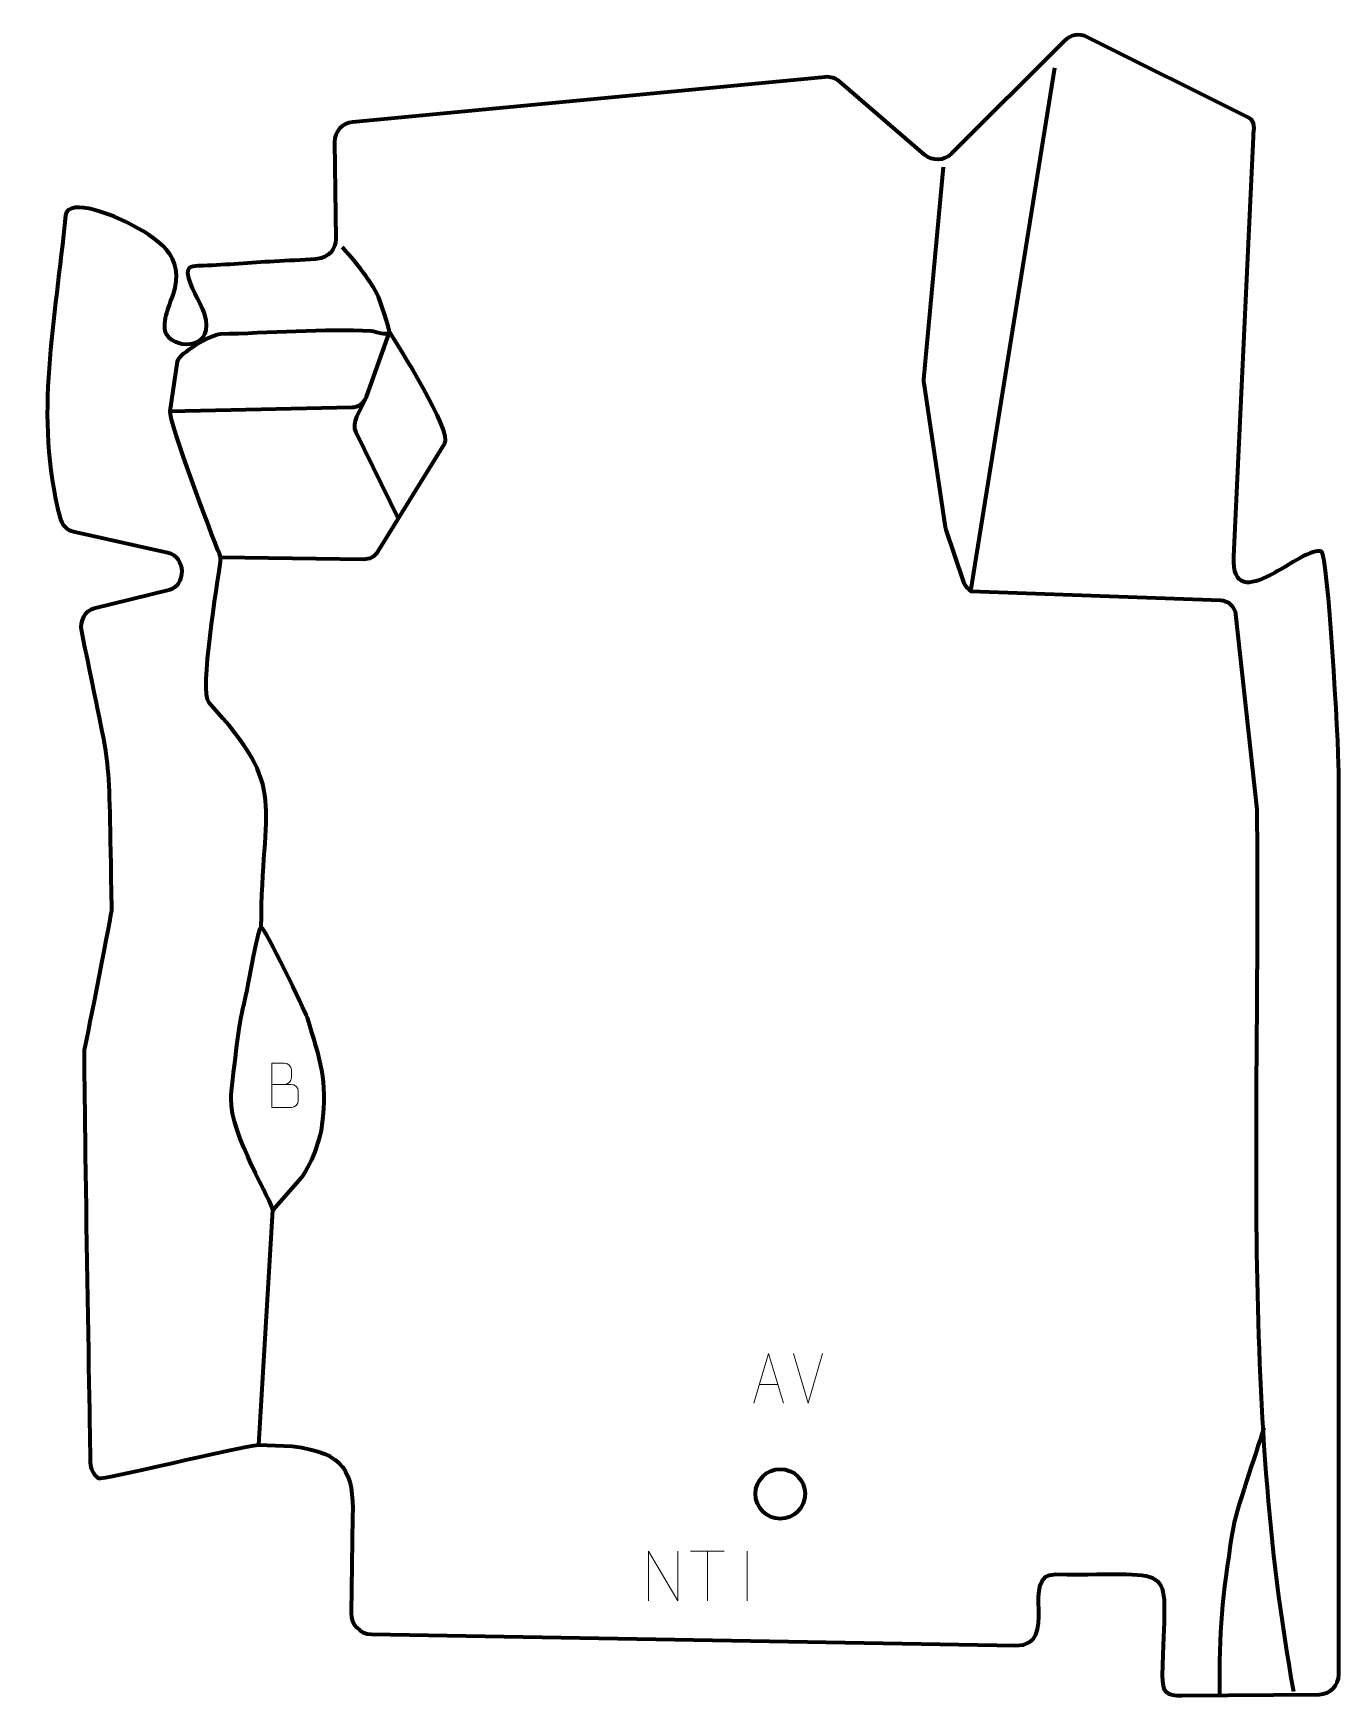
# Model space of a CAD drawing. Header units: millimetres. Extents: x -332 to 325, y -418 to 419.
import ezdxf

# ---------------------------------------------------------------- set-up
doc = ezdxf.new("R2010")
doc.units = ezdxf.units.MM
doc.header["$MEASUREMENT"] = 0
doc.layers.add('layer 1', color=7, linetype='Continuous')
doc.layers.add('layer 2', color=7, linetype='Continuous')

msp = doc.modelspace()

# ---------------------------------------------------------------- linework, layer by layer
at = {"layer": 'layer 1', "color": 230, "lineweight": 200}
msp.add_open_spline([(-171.4247, 373.9903), (-171.4247, 373.9903), (66.4027, 396.6308), (66.4027, 396.6308), (66.4027, 396.6308), (69.2132, 396.8983), (71.7302, 396.0986), (73.8707, 394.2577), (73.8707, 394.2577), (73.8707, 394.2577), (116.5297, 357.571), (116.5297, 357.571), (116.5297, 357.571), (120.5044, 354.1526), (126.4084, 354.373), (130.1175, 358.0781), (130.1175, 358.0781), (130.1175, 358.0781), (186.9346, 414.8371), (186.9346, 414.8371), (186.9346, 414.8371), (190.0325, 417.9318), (194.5609, 418.6648), (198.4769, 416.7053), (198.4769, 416.7053), (198.4769, 416.7053), (279.7712, 376.0272), (279.7712, 376.0272), (279.7712, 376.0272), (283.3885, 374.2173), (282.2992, 370.6575), (282.1104, 366.6172), (282.1104, 366.6172), (282.1104, 366.6172), (272.2339, 155.4083), (272.2339, 155.4083), (272.2339, 155.4083), (270.6997, 122.5954), (307.9849, 162.3895), (316.5303, 157.7339), (316.5303, 157.7339), (319.5051, 156.1132), (325.0658, 62.2236), (325.0658, 47.2339), (325.0658, 47.2339), (325.0658, 47.2339), (325.0658, -407.1611), (325.0658, -407.1611), (325.0658, -407.1611), (325.0658, -412.6369), (320.6327, -417.1107), (315.1571, -417.1607), (315.1571, -417.1607), (315.1571, -417.1607), (246.3118, -417.7896), (246.3118, -417.7896), (246.3118, -417.7896), (238.2866, -417.8628), (236.0861, -416.2295), (236.2217, -407.6322), (236.2217, -407.6322), (237.1608, -348.112), (246.6079, -357.6719), (182.553, -356.7464), (182.553, -356.7464), (163.9157, -356.4771), (185.0374, -392.919), (162.5466, -392.5315), (162.5466, -392.5315), (162.5466, -392.5315), (-161.9413, -386.9422), (-161.9413, -386.9422), (-161.9413, -386.9422), (-167.8983, -386.8396), (-172.2255, -381.4984), (-172.1424, -376.3248), (-172.1424, -376.3248), (-172.1424, -376.3248), (-171.3638, -327.8857), (-171.3638, -327.8857), (-171.3638, -327.8857), (-170.9968, -305.0527), (-174.8428, -295.8588), (-201.7508, -292.2967), (-201.7508, -292.2967), (-201.7508, -292.2967), (-218.5386, -291.6794), (-218.5386, -291.6794), (-218.5386, -291.6794), (-229.2178, -292.2957), (-297.5469, -309.7843), (-299.4364, -308.3792), (-299.4364, -308.3792), (-302.0138, -306.4627), (-303.4187, -303.7201), (-303.4682, -300.5086), (-303.4682, -300.5086), (-303.7741, -280.6664), (-307.0265, -95.716), (-306.4518, -92.7903), (-306.4518, -92.7903), (-304.8719, -84.7469), (-292.6465, -24.3341), (-292.7095, -21.6118), (-292.7095, -21.6118), (-294.7659, 67.2662), (-291.6216, 36.8259), (-307.9212, 117.8768), (-307.9212, 117.8768), (-308.9035, 122.7617), (-306.37, 128.0655), (-301.5297, 129.2483), (-301.5297, 129.2483), (-301.5297, 129.2483), (-263.9678, 138.4272), (-263.9678, 138.4272), (-263.9678, 138.4272), (-255.1037, 140.5933), (-255.1535, 155.3361), (-264.5173, 157.4085), (-264.5173, 157.4085), (-264.5173, 157.4085), (-311.8656, 167.8872), (-311.8656, 167.8872), (-311.8656, 167.8872), (-315.3644, 168.6616), (-317.7549, 171.4484), (-318.6707, 174.9128), (-318.6707, 174.9128), (-332.1638, 225.9517), (-320.8685, 273.9649), (-315.9955, 327.028), (-315.9955, 327.028), (-314.3681, 336.8905), (-289.3356, 325.7396), (-284.9041, 323.4943), (-284.9041, 323.4943), (-269.7225, 315.4559), (-254.9857, 306.7463), (-261.7701, 287.0079), (-261.7701, 287.0079), (-263.5428, 281.8504), (-268.1493, 271.7663), (-264.8029, 266.7779), (-264.8029, 266.7779), (-259.6086, 259.0351), (-240.2822, 259.698), (-246.1715, 277.6324), (-246.1715, 277.6324), (-248.4537, 284.5825), (-253.646, 291.3015), (-254.5529, 297.9544), (-254.5529, 297.9544), (-254.7991, 302.1491), (-249.6538, 301.5394), (-246.6156, 301.6375), (-246.6156, 301.6375), (-234.711, 302.1224), (-222.7866, 303.1799), (-210.8764, 303.8278), (-210.8764, 303.8278), (-203.9271, 304.1942), (-196.9773, 304.5606), (-190.0349, 305.0432), (-190.0349, 305.0432), (-190.0349, 305.0432), (-189.0499, 305.1117), (-189.0499, 305.1117), (-189.0499, 305.1117), (-183.7653, 305.502), (-179.7126, 309.9277), (-179.7876, 315.226), (-179.7876, 315.226), (-179.7876, 315.226), (-180.476, 363.8938), (-180.476, 363.8938), (-180.476, 363.8938), (-180.5499, 369.1179), (-176.6258, 373.4952), (-171.4247, 373.9903)], degree=3, knots=[0, 0, 0, 0, 0.02173913, 0.02173913, 0.02173913, 0.02173913, 0.04347826, 0.04347826, 0.04347826, 0.04347826, 0.06521739, 0.06521739, 0.06521739, 0.06521739, 0.08695652, 0.08695652, 0.08695652, 0.08695652, 0.10869565, 0.10869565, 0.10869565, 0.10869565, 0.13043478, 0.13043478, 0.13043478, 0.13043478, 0.15217391, 0.15217391, 0.15217391, 0.15217391, 0.17391304, 0.17391304, 0.17391304, 0.17391304, 0.19565217, 0.19565217, 0.19565217, 0.19565217, 0.2173913, 0.2173913, 0.2173913, 0.2173913, 0.23913043, 0.23913043, 0.23913043, 0.23913043, 0.26086957, 0.26086957, 0.26086957, 0.26086957, 0.2826087, 0.2826087, 0.2826087, 0.2826087, 0.30434783, 0.30434783, 0.30434783, 0.30434783, 0.32608696, 0.32608696, 0.32608696, 0.32608696, 0.34782609, 0.34782609, 0.34782609, 0.34782609, 0.36956522, 0.36956522, 0.36956522, 0.36956522, 0.39130435, 0.39130435, 0.39130435, 0.39130435, 0.41304348, 0.41304348, 0.41304348, 0.41304348, 0.43478261, 0.43478261, 0.43478261, 0.43478261, 0.45652174, 0.45652174, 0.45652174, 0.45652174, 0.47826087, 0.47826087, 0.47826087, 0.47826087, 0.5, 0.5, 0.5, 0.5, 0.52173913, 0.52173913, 0.52173913, 0.52173913, 0.54347826, 0.54347826, 0.54347826, 0.54347826, 0.56521739, 0.56521739, 0.56521739, 0.56521739, 0.58695652, 0.58695652, 0.58695652, 0.58695652, 0.60869565, 0.60869565, 0.60869565, 0.60869565, 0.63043478, 0.63043478, 0.63043478, 0.63043478, 0.65217391, 0.65217391, 0.65217391, 0.65217391, 0.67391304, 0.67391304, 0.67391304, 0.67391304, 0.69565217, 0.69565217, 0.69565217, 0.69565217, 0.7173913, 0.7173913, 0.7173913, 0.7173913, 0.73913043, 0.73913043, 0.73913043, 0.73913043, 0.76086957, 0.76086957, 0.76086957, 0.76086957, 0.7826087, 0.7826087, 0.7826087, 0.7826087, 0.80434783, 0.80434783, 0.80434783, 0.80434783, 0.82608696, 0.82608696, 0.82608696, 0.82608696, 0.84782609, 0.84782609, 0.84782609, 0.84782609, 0.86956522, 0.86956522, 0.86956522, 0.86956522, 0.89130435, 0.89130435, 0.89130435, 0.89130435, 0.91304348, 0.91304348, 0.91304348, 0.91304348, 0.93478261, 0.93478261, 0.93478261, 0.93478261, 0.95652174, 0.95652174, 0.95652174, 0.95652174, 1, 1, 1, 1], dxfattribs=at)
at = {"layer": 'layer 1', "color": 250, "lineweight": 9}
for points, knots in [([(-212.0134, -110.2258), (-208.7544, -110.2254), (-205.495, -110.2254), (-202.2353, -110.2258), (-202.2353, -110.2258), (-200.466, -110.2413), (-198.7431, -111.7963), (-198.7431, -113.6321), (-198.7431, -113.6321), (-198.7434, -114.6429), (-198.7434, -117.3742), (-198.7431, -118.3853), (-198.7431, -118.3853), (-198.7272, -120.0494), (-200.1085, -121.8532), (-202.1879, -121.838), (-202.1879, -121.838), (-205.4479, -121.8377), (-208.7076, -121.8377), (-211.9669, -121.838), (-211.9669, -121.838), (-211.9669, -114.3876), (-211.9669, -106.9375), (-211.9669, -99.4877), (-211.9669, -99.4877), (-209.8408, -99.4877), (-207.7144, -99.4877), (-205.5879, -99.4877), (-205.5879, -99.4877), (-204.0824, -99.4719), (-202.2044, -101.1831), (-202.1885, -102.9408), (-202.1885, -102.9408), (-202.1889, -104.7914), (-202.1889, -104.9221), (-202.1885, -106.773), (-202.1885, -106.773), (-202.1731, -108.6236), (-203.834, -110.2413), (-205.6344, -110.2258)], [0, 0, 0, 0, 0.09090909, 0.09090909, 0.09090909, 0.09090909, 0.18181818, 0.18181818, 0.18181818, 0.18181818, 0.27272727, 0.27272727, 0.27272727, 0.27272727, 0.36363636, 0.36363636, 0.36363636, 0.36363636, 0.45454545, 0.45454545, 0.45454545, 0.45454545, 0.54545455, 0.54545455, 0.54545455, 0.54545455, 0.63636364, 0.63636364, 0.63636364, 0.63636364, 0.72727273, 0.72727273, 0.72727273, 0.72727273, 0.81818182, 0.81818182, 0.81818182, 0.81818182, 1, 1, 1, 1]), ([(30.5667, -270.5795), (30.5667, -270.5795), (37.9377, -245.626), (37.9377, -245.626), (37.9377, -245.626), (37.9377, -245.626), (45.5076, -270.5795), (45.5076, -270.5795)], [0, 0, 0, 0, 0.33333333, 0.33333333, 0.33333333, 0.33333333, 1, 1, 1, 1]), ([(-22.3452, -370.0702), (-22.3452, -370.0702), (-22.3452, -345.1167), (-22.3452, -345.1167), (-22.3452, -345.1167), (-22.3452, -345.1167), (-7.6904, -370.0702), (-7.6904, -370.0702), (-7.6904, -370.0702), (-7.6904, -370.0702), (-7.6904, -345.1167), (-7.6904, -345.1167)], [0, 0, 0, 0, 0.25, 0.25, 0.25, 0.25, 0.5, 0.5, 0.5, 0.5, 1, 1, 1, 1])]:
    msp.add_open_spline(points, degree=3, knots=knots, dxfattribs=at)
for points in [[(57.9262, -270.5868), (57.9262, -270.5868), (50.6044, -245.6332), (50.6044, -245.6332)], [(65.2481, -245.6332), (65.2481, -245.6332), (57.9263, -270.5868), (57.9263, -270.5868)], [(33.2893, -261.3301), (33.2893, -261.3301), (42.785, -261.3301), (42.785, -261.3301)], [(-1.2882, -345.1441), (-1.2882, -345.1441), (15.699, -345.1441), (15.699, -345.1441)], [(7.2056, -370.0741), (7.2056, -370.0741), (7.2056, -345.1206), (7.2056, -345.1206)], [(27.2054, -345.1103), (27.2054, -345.1103), (27.2054, -370.0844), (27.2054, -370.0844)]]:
    msp.add_open_spline(points, degree=3, dxfattribs=at)
at = {"layer": 'layer 2', "color": 142, "lineweight": 200}
for points, knots in [([(125.8339, 351.3137), (125.8339, 351.3137), (116.0712, 244.5097), (116.0712, 244.5097), (116.0712, 244.5097), (116.0099, 243.8399), (116.0266, 243.2621), (116.1262, 242.5969), (116.1262, 242.5969), (116.1262, 242.5969), (126.9821, 170.0933), (126.9821, 170.0933), (126.9821, 170.0933), (127.0541, 169.6123), (127.1512, 169.2075), (127.3051, 168.7461), (127.3051, 168.7461), (127.3051, 168.7461), (135.9294, 142.896), (135.9294, 142.896), (135.9294, 142.896), (136.3573, 141.6135), (136.9939, 140.6049), (137.9675, 139.6668), (137.9675, 139.6668), (138.8349, 138.8309), (139.7686, 137.9427), (139.8039, 137.9537), (139.8039, 137.9537), (139.8039, 137.9537), (182.1372, 401.2668), (182.1372, 401.2668)], [0, 0, 0, 0, 0.11111111, 0.11111111, 0.11111111, 0.11111111, 0.22222222, 0.22222222, 0.22222222, 0.22222222, 0.33333333, 0.33333333, 0.33333333, 0.33333333, 0.44444444, 0.44444444, 0.44444444, 0.44444444, 0.55555556, 0.55555556, 0.55555556, 0.55555556, 0.66666667, 0.66666667, 0.66666667, 0.66666667, 0.77777778, 0.77777778, 0.77777778, 0.77777778, 1, 1, 1, 1]), ([(-217.3734, -31.229), (-217.3646, 32.794), (-202.8496, 37.4067), (-243.6559, 81.8135), (-243.6559, 81.8135), (-248.7, 87.3026), (-239.1946, 142.2428), (-237.9296, 152.7425), (-237.9296, 152.7425), (-237.7596, 154.1539), (-237.9271, 155.4014), (-238.4634, 156.7177), (-238.4634, 156.7177), (-242.1847, 165.8522), (-263.9827, 223.3572), (-263.2143, 228.4816), (-263.2143, 228.4816), (-263.2143, 228.4816), (-259.4613, 253.5076), (-259.4613, 253.5076), (-259.4613, 253.5076), (-258.828, 257.7303), (-242.2577, 267.3319), (-237.9035, 267.4185), (-237.9035, 267.4185), (-214.4537, 267.8828), (-184.7907, 270.0932), (-162.0828, 268.9093), (-162.0828, 268.9093), (-159.5431, 268.7755), (-154.3712, 266.3828), (-152.8901, 268.1841), (-152.8901, 268.1841), (-152.2157, 269.0043), (-157.9786, 285.3724), (-159.0079, 287.3466), (-159.0079, 287.3466), (-164.1644, 297.2361), (-173.3663, 307.5826), (-176.7218, 311.0095)], [0, 0, 0, 0, 0.09090909, 0.09090909, 0.09090909, 0.09090909, 0.18181818, 0.18181818, 0.18181818, 0.18181818, 0.27272727, 0.27272727, 0.27272727, 0.27272727, 0.36363636, 0.36363636, 0.36363636, 0.36363636, 0.45454545, 0.45454545, 0.45454545, 0.45454545, 0.54545455, 0.54545455, 0.54545455, 0.54545455, 0.63636364, 0.63636364, 0.63636364, 0.63636364, 0.72727273, 0.72727273, 0.72727273, 0.72727273, 0.81818182, 0.81818182, 0.81818182, 0.81818182, 1, 1, 1, 1]), ([(-263.2143, 228.4816), (-263.2143, 228.4816), (-171.7834, 230.4779), (-171.7834, 230.4779), (-171.7834, 230.4779), (-168.3987, 230.5518), (-165.557, 232.6034), (-164.4215, 235.7929), (-164.4215, 235.7929), (-164.4215, 235.7929), (-152.8901, 268.1841), (-152.8901, 268.1841)], [0, 0, 0, 0, 0.25, 0.25, 0.25, 0.25, 0.5, 0.5, 0.5, 0.5, 1, 1, 1, 1]), ([(-152.8901, 268.1841), (-148.8389, 262.0653), (-121.2717, 218.392), (-125.0692, 212.2543), (-125.0692, 212.2543), (-125.0692, 212.2543), (-158.8201, 157.7054), (-158.8201, 157.7054), (-158.8201, 157.7054), (-160.3387, 155.2508), (-162.8352, 153.8799), (-165.7214, 153.9153), (-165.7214, 153.9153), (-165.7214, 153.9153), (-237.6818, 154.7992), (-237.6818, 154.7992)], [0, 0, 0, 0, 0.2, 0.2, 0.2, 0.2, 0.4, 0.4, 0.4, 0.4, 0.6, 0.6, 0.6, 0.6, 1, 1, 1, 1]), ([(-164.4215, 235.7929), (-164.4215, 235.7929), (-169.3589, 225.5908), (-169.3589, 225.5908), (-169.3589, 225.5908), (-170.591, 223.0449), (-170.978, 220.4102), (-169.7331, 217.8705), (-169.7331, 217.8705), (-169.7331, 217.8705), (-148.4543, 174.4587), (-148.4543, 174.4587)], [0, 0, 0, 0, 0.25, 0.25, 0.25, 0.25, 0.5, 0.5, 0.5, 0.5, 1, 1, 1, 1]), ([(139.8039, 137.9537), (139.8039, 137.9537), (265.4664, 133.4206), (265.4664, 133.4206), (265.4664, 133.4206), (269.466, 133.2763), (272.7001, 130.267), (273.1315, 126.2882), (273.1315, 126.2882), (273.1315, 126.2882), (283.7734, 28.1443), (283.7734, 28.1443), (283.7734, 28.1443), (283.8026, 27.8754), (283.8164, 27.645), (283.8195, 27.3745), (283.8195, 27.3745), (285.526, -120.0688), (275.7189, -270.4646), (302.2302, -415.6817)], [0, 0, 0, 0, 0.16666667, 0.16666667, 0.16666667, 0.16666667, 0.33333333, 0.33333333, 0.33333333, 0.33333333, 0.5, 0.5, 0.5, 0.5, 0.66666667, 0.66666667, 0.66666667, 0.66666667, 1, 1, 1, 1]), ([(-218.5386, -291.6794), (-218.5386, -291.6794), (-211.5529, -173.5714), (-211.5529, -173.5714), (-211.5529, -173.5714), (-211.3692, -170.4669), (-233.1584, -134.838), (-232.5538, -117.5852), (-232.5538, -117.5852), (-232.2806, -109.7912), (-227.9186, -75.6994), (-226.3063, -70.963), (-226.3063, -70.963), (-224.7949, -66.5229), (-219.1192, -31.2682), (-217.3734, -31.229), (-217.3734, -31.229), (-215.9045, -31.1961), (-195.3785, -73.0482), (-194.319, -76.5921), (-194.319, -76.5921), (-187.8595, -98.1972), (-183.9619, -107.5379), (-186.8487, -130.6482), (-186.8487, -130.6482), (-187.9526, -139.4858), (-193.1375, -153.4664), (-199.6258, -159.9548), (-199.6258, -159.9548), (-199.6258, -159.9548), (-211.5529, -173.5714), (-211.5529, -173.5714)], [0, 0, 0, 0, 0.11111111, 0.11111111, 0.11111111, 0.11111111, 0.22222222, 0.22222222, 0.22222222, 0.22222222, 0.33333333, 0.33333333, 0.33333333, 0.33333333, 0.44444444, 0.44444444, 0.44444444, 0.44444444, 0.55555556, 0.55555556, 0.55555556, 0.55555556, 0.66666667, 0.66666667, 0.66666667, 0.66666667, 0.77777778, 0.77777778, 0.77777778, 0.77777778, 1, 1, 1, 1]), ([(287.4116, -282.9848), (283.3102, -296.4845), (273.2774, -323.6963), (271.3801, -336.0303), (271.3801, -336.0303), (266.3282, -368.8678), (264.7374, -384.3096), (265.0416, -417.6186)], [0, 0, 0, 0, 0.33333333, 0.33333333, 0.33333333, 0.33333333, 1, 1, 1, 1])]:
    msp.add_open_spline(points, degree=3, knots=knots, dxfattribs=at)
at = {"layer": 'layer 2', "color": 250, "lineweight": 200}
for points in [[(43.9272, -303.7998), (37.0236, -303.7998), (31.4272, -309.3962), (31.4272, -316.2997), (31.4272, -316.2997), (31.4271, -323.2033), (37.0236, -328.7997), (43.9271, -328.7997), (43.9271, -328.7997), (50.8307, -328.7998), (56.4271, -323.2034), (56.4271, -316.2998), (56.4271, -316.2998), (56.4272, -309.3962), (50.8307, -303.7998), (43.9272, -303.7998)], [(43.9272, -303.7998), (37.0236, -303.7998), (31.4272, -309.3962), (31.4272, -316.2997), (31.4272, -316.2997), (31.4271, -323.2033), (37.0236, -328.7997), (43.9271, -328.7998), (43.9271, -328.7998), (50.8307, -328.7998), (56.4271, -323.2034), (56.4271, -316.2998), (56.4271, -316.2998), (56.4272, -309.3962), (50.8307, -303.7998), (43.9272, -303.7998)], [(43.9272, -303.7998), (37.0236, -303.7998), (31.4272, -309.3962), (31.4272, -316.2998), (31.4272, -316.2998), (31.4271, -323.2033), (37.0236, -328.7998), (43.9271, -328.7998), (43.9271, -328.7998), (50.8307, -328.7998), (56.4271, -323.2034), (56.4271, -316.2998), (56.4271, -316.2998), (56.4272, -309.3962), (50.8307, -303.7998), (43.9272, -303.7998)], [(43.9272, -303.7998), (37.0236, -303.7998), (31.4272, -309.3962), (31.4272, -316.2998), (31.4272, -316.2998), (31.4271, -323.2033), (37.0236, -328.7998), (43.9271, -328.7998), (43.9271, -328.7998), (50.8307, -328.7998), (56.4271, -323.2034), (56.4271, -316.2998), (56.4271, -316.2998), (56.4272, -309.3963), (50.8307, -303.7998), (43.9272, -303.7998)], [(43.9272, -303.7998), (37.0236, -303.7998), (31.4272, -309.3962), (31.4272, -316.2998), (31.4272, -316.2998), (31.4271, -323.2033), (37.0236, -328.7998), (43.9271, -328.7998), (43.9271, -328.7998), (50.8307, -328.7998), (56.4271, -323.2034), (56.4271, -316.2999), (56.4271, -316.2999), (56.4272, -309.3963), (50.8307, -303.7998), (43.9272, -303.7998)], [(43.9272, -303.7998), (37.0236, -303.7998), (31.4272, -309.3962), (31.4272, -316.2998), (31.4272, -316.2998), (31.4271, -323.2034), (37.0236, -328.7998), (43.9271, -328.7998), (43.9271, -328.7998), (50.8307, -328.7998), (56.4271, -323.2034), (56.4271, -316.2999), (56.4271, -316.2999), (56.4272, -309.3963), (50.8307, -303.7998), (43.9272, -303.7998)], [(43.9272, -303.7998), (37.0236, -303.7998), (31.4272, -309.3963), (31.4272, -316.2998), (31.4272, -316.2998), (31.4271, -323.2034), (37.0236, -328.7998), (43.9271, -328.7998), (43.9271, -328.7998), (50.8307, -328.7998), (56.4271, -323.2034), (56.4271, -316.2999), (56.4271, -316.2999), (56.4272, -309.3963), (50.8307, -303.7998), (43.9272, -303.7998)], [(43.9272, -303.7998), (37.0236, -303.7998), (31.4272, -309.3963), (31.4272, -316.2998), (31.4272, -316.2998), (31.4271, -323.2034), (37.0236, -328.7998), (43.9271, -328.7998), (43.9271, -328.7998), (50.8307, -328.7999), (56.4271, -323.2034), (56.4271, -316.2999), (56.4271, -316.2999), (56.4272, -309.3963), (50.8307, -303.7998), (43.9272, -303.7998)], [(43.9272, -303.7999), (37.0236, -303.7999), (31.4272, -309.3963), (31.4272, -316.2998), (31.4272, -316.2998), (31.4271, -323.2034), (37.0236, -328.7998), (43.9271, -328.7999), (43.9271, -328.7999), (50.8307, -328.7999), (56.4271, -323.2035), (56.4271, -316.2999), (56.4271, -316.2999), (56.4272, -309.3963), (50.8307, -303.7999), (43.9272, -303.7999)], [(43.9272, -303.7999), (37.0236, -303.7999), (31.4272, -309.3963), (31.4272, -316.2999), (31.4272, -316.2999), (31.4271, -323.2034), (37.0236, -328.7999), (43.9271, -328.7999), (43.9271, -328.7999), (50.8307, -328.7999), (56.4271, -323.2035), (56.4271, -316.2999), (56.4271, -316.2999), (56.4272, -309.3963), (50.8307, -303.7999), (43.9272, -303.7999)], [(43.9272, -303.7999), (37.0236, -303.7999), (31.4272, -309.3963), (31.4272, -316.2999), (31.4272, -316.2999), (31.4271, -323.2034), (37.0236, -328.7999), (43.9271, -328.7999), (43.9271, -328.7999), (50.8307, -328.7999), (56.4271, -323.2035), (56.4271, -316.2999), (56.4271, -316.2999), (56.4272, -309.3964), (50.8307, -303.7999), (43.9272, -303.7999)], [(43.9272, -303.7999), (37.0236, -303.7999), (31.4272, -309.3963), (31.4272, -316.2999), (31.4272, -316.2999), (31.4271, -323.2034), (37.0236, -328.7999), (43.9271, -328.7999), (43.9271, -328.7999), (50.8307, -328.7999), (56.4271, -323.2035), (56.4271, -316.2999), (56.4271, -316.2999), (56.4272, -309.3964), (50.8307, -303.7999), (43.9272, -303.7999)], [(43.9272, -303.7999), (37.0236, -303.7999), (31.4272, -309.3963), (31.4272, -316.2999), (31.4272, -316.2999), (31.4271, -323.2034), (37.0236, -328.7999), (43.9271, -328.7999), (43.9271, -328.7999), (50.8307, -328.7999), (56.4271, -323.2035), (56.4271, -316.3), (56.4271, -316.3), (56.4272, -309.3964), (50.8307, -303.7999), (43.9272, -303.7999)], [(43.9272, -303.7999), (37.0236, -303.7999), (31.4272, -309.3964), (31.4272, -316.2999), (31.4272, -316.2999), (31.4271, -323.2035), (37.0236, -328.7999), (43.9271, -328.7999), (43.9271, -328.7999), (50.8307, -328.7999), (56.4271, -323.2035), (56.4271, -316.3), (56.4271, -316.3), (56.4272, -309.3964), (50.8307, -303.7999), (43.9272, -303.7999)], [(43.9272, -303.7999), (37.0236, -303.7999), (31.4272, -309.3964), (31.4272, -316.2999), (31.4272, -316.2999), (31.4271, -323.2035), (37.0236, -328.7999), (43.9271, -328.7999), (43.9271, -328.7999), (50.8307, -328.8), (56.4271, -323.2035), (56.4271, -316.3), (56.4271, -316.3), (56.4272, -309.3964), (50.8307, -303.7999), (43.9272, -303.7999)], [(43.9272, -303.7999), (37.0236, -303.7999), (31.4272, -309.3964), (31.4272, -316.2999), (31.4272, -316.2999), (31.4271, -323.2035), (37.0236, -328.7999), (43.9271, -328.7999), (43.9271, -328.7999), (50.8307, -328.8), (56.4271, -323.2036), (56.4271, -316.3), (56.4271, -316.3), (56.4272, -309.3964), (50.8307, -303.7999), (43.9272, -303.7999)], [(43.9272, -303.8), (37.0236, -303.8), (31.4272, -309.3964), (31.4272, -316.2999), (31.4272, -316.2999), (31.4271, -323.2035), (37.0236, -328.7999), (43.9271, -328.8), (43.9271, -328.8), (50.8307, -328.8), (56.4271, -323.2036), (56.4271, -316.3), (56.4271, -316.3), (56.4272, -309.3964), (50.8307, -303.8), (43.9272, -303.8)], [(43.9272, -303.8), (37.0236, -303.8), (31.4272, -309.3964), (31.4272, -316.3), (31.4272, -316.3), (31.4271, -323.2035), (37.0236, -328.8), (43.9271, -328.8), (43.9271, -328.8), (50.8307, -328.8), (56.4271, -323.2036), (56.4271, -316.3), (56.4271, -316.3), (56.4272, -309.3964), (50.8307, -303.8), (43.9272, -303.8)], [(43.9272, -303.8), (37.0236, -303.8), (31.4272, -309.3964), (31.4272, -316.3), (31.4272, -316.3), (31.4271, -323.2035), (37.0236, -328.8), (43.9271, -328.8), (43.9271, -328.8), (50.8307, -328.8), (56.4271, -323.2036), (56.4271, -316.3), (56.4271, -316.3), (56.4272, -309.3965), (50.8307, -303.8), (43.9272, -303.8)], [(43.9272, -303.8), (37.0236, -303.8), (31.4272, -309.3964), (31.4272, -316.3), (31.4272, -316.3), (31.4271, -323.2035), (37.0236, -328.8), (43.9271, -328.8), (43.9271, -328.8), (50.8307, -328.8), (56.4271, -323.2036), (56.4271, -316.3001), (56.4271, -316.3001), (56.4272, -309.3965), (50.8307, -303.8), (43.9272, -303.8)], [(43.9272, -303.8), (37.0236, -303.8), (31.4272, -309.3964), (31.4272, -316.3), (31.4272, -316.3), (31.4271, -323.2036), (37.0236, -328.8), (43.9271, -328.8), (43.9271, -328.8), (50.8307, -328.8), (56.4271, -323.2036), (56.4271, -316.3001), (56.4271, -316.3001), (56.4272, -309.3965), (50.8307, -303.8), (43.9272, -303.8)]]:
    msp.add_open_spline(points, degree=3, knots=[0, 0, 0, 0, 0.2, 0.2, 0.2, 0.2, 0.4, 0.4, 0.4, 0.4, 0.6, 0.6, 0.6, 0.6, 1, 1, 1, 1], dxfattribs=at)
for points in [[(43.9272, -303.7998), (43.9272, -303.7998), (43.9272, -303.8), (43.9272, -303.8)], [(43.9272, -303.7998), (43.9272, -303.7998), (43.9272, -303.8), (43.9272, -303.8)], [(31.4272, -316.2997), (31.4272, -316.2997), (31.4272, -316.3), (31.4272, -316.3)], [(56.4271, -316.2998), (56.4271, -316.2998), (56.4271, -316.3001), (56.4271, -316.3001)], [(43.9271, -328.7997), (43.9271, -328.7997), (43.9271, -328.8), (43.9271, -328.8)]]:
    msp.add_open_spline(points, degree=3, dxfattribs=at)

doc.saveas('drawing.dxf')
